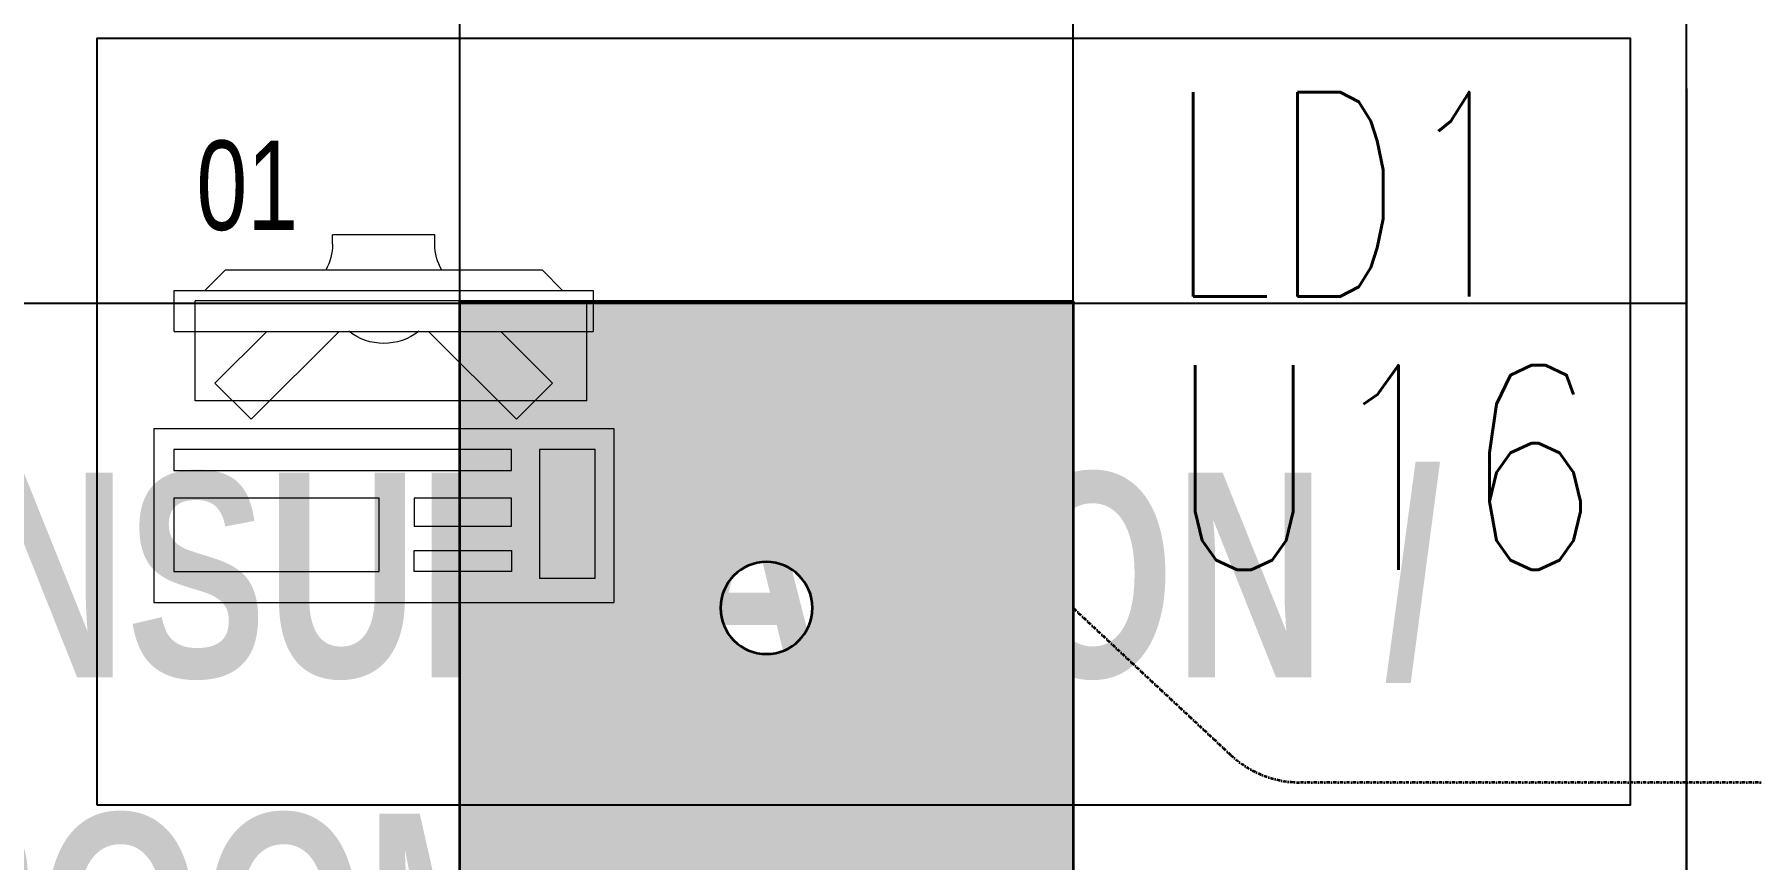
# Model space of a CAD drawing. Extents: x -12260 to 184725, y -29287 to 19916.
# Drawn here: x 41160 to 42840, y -12174 to -11367 of the extents above; entities that cross this region are included whole.
import ezdxf
from ezdxf.enums import TextEntityAlignment as Align

# ---------------------------------------------------------------- set-up
doc = ezdxf.new("R2010")
doc.units = 0
doc.header["$LTSCALE"] = 0.25
doc.linetypes.add('DASHDOT', pattern=[25.4, 12.7, -6.35, 0, -6.35])
for name, color, linetype, lineweight in [('01-First Floor-FUR$0$72_EGR_BASE_TEXT', 252, 'Continuous', 5), ('01-First Floor-FUR$0$72_EGR_EQP_TAG', 142, 'Continuous', 5), ('01-First Floor-FUR$0$LOADING', 253, 'Continuous', 5), ('01-First Floor-FUR$0$Walls', 251, 'Continuous', 5), ('E-LITE-CIRC', 6, 'Continuous', 25), ('E-LITE-CIRC-NUMB', 6, 'Continuous', 25), ('E-LITE-CLNG', 150, 'Continuous', 35), ('E-LITE-CLNG-CNDT', 6, 'DASHDOT', 35), ('E-LITE-CTRL', 6, 'Continuous', 25), ('E-LITE-IDEN', 6, 'Continuous', 25)]:
    doc.layers.add(name, color=color, linetype=linetype, lineweight=lineweight)
doc.layers.add('01-First Floor-FUR$0$FALSE CEILING', color=251, linetype='Continuous')
doc.layers.add('01-First Floor-FUR$0$X-WHITE glass', color=255, linetype='Continuous')
doc.styles.add('01-First Floor-FUR$0$X3G_ENTITY_257CFD', font='swisscl.ttf', dxfattribs={"height": 200})
doc.styles.add('01-First Floor-FUR$0$X3G_ENTITY_9EC9', font='swisscl.ttf', dxfattribs={"height": 0.2})
doc.styles.add('DC_SIMPLEX', font='SIMPLEX.shx', dxfattribs={"width": 0.7})

# ---------------------------------------------------------------- blocks, each defined once
blk = doc.blocks.new('*U217')
h = blk.add_hatch(color=254)
h.dxf.hatch_style = 1
h.paths.add_polyline_path([(-300, 300), (-300, -300), (300, -300), (300, 300)])
edge = h.paths.add_edge_path(flags=16)
edge.add_arc((0, 0), 45, 0, 360)
blk.add_lwpolyline([(-300, 300), (-300, -300), (300, -300), (300, 300)], close=True)
blk.add_circle((0, 0), 45)
at = {"layer": 'E-LITE-CIRC-NUMB', "style": 'DC_SIMPLEX', "width": 0.7, "flags": 8}
blk.add_attdef('CIRCUIT', text='', height=200, rotation=0, dxfattribs=at).set_placement((-473.9, 300), align=Align.RIGHT)
at = {"layer": 'E-LITE-CTRL', "style": 'DC_SIMPLEX', "width": 0.7, "flags": 8}
blk.add_attdef('CONTROL', (1118.9, -935), '', height=200, rotation=360, dxfattribs=at)
at = {"layer": 'E-LITE-IDEN', "style": 'DC_SIMPLEX', "width": 0.7, "flags": 8}
blk.add_attdef('TYPE', (460.4, 457.6), '', height=200, rotation=360, dxfattribs=at)
blk = doc.blocks.new('01-First Floor-FUR$0$ITCWLS1-P')
at = {"layer": '01-First Floor-FUR$0$LOADING'}
for p, q in [((-0.17, 0.45), (-0.17, 0)), ((-0.17, 0.45), (0, 0.45)), ((0, 0.45), (0, 0)), ((-0.2651, 0.43, 0), (-0.3051, 0.43, 0)), ((-0.3051, 0.43, 0), (-0.3051, 0.02, 0)), ((-0.2651, 0.43, 0), (-0.2651, 0.02, 0)), ((-0.1496, 0.4305), (-0.1291, 0.4305)), ((-0.1291, 0.4305), (-0.1291, 0.4089)), ((-0.197, 0.4094), (-0.295, 0.4094)), ((-0.295, 0.0264), (-0.295, 0.4094)), ((-0.197, 0.0264), (-0.197, 0.4094)), ((-0.3251, 0.38, 0), (-0.3051, 0.4, 0)), ((-0.3251, 0.38, 0), (-0.3251, 0.07, 0)), ((-0.3503, 0.275), (-0.3596, 0.275)), ((-0.3596, 0.175), (-0.3596, 0.275)), ((-0.3503, 0.175), (-0.3596, 0.175)), ((-0.3251, 0.07, 0), (-0.3051, 0.05, 0)), ((-0.3051, 0.02, 0), (-0.2651, 0.02, 0)), ((-0.197, 0.0264), (-0.295, 0.0264)), ((-0.17, 0), (0, 0))]:
    blk.add_line(p, q, dxfattribs=at)
at = {"layer": '01-First Floor-FUR$0$LOADING', "extrusion": (2.48281e-10, 3.18408e-10, -1)}
for p, q in [((-0.2651, 0.3395), (-0.2144, 0.3902)), ((-0.1791, 0.3548), (-0.2144, 0.3902)), ((-0.2651, 0.2688), (-0.1791, 0.3548))]:
    blk.add_line(p, q, dxfattribs=at)
at = {"layer": '01-First Floor-FUR$0$LOADING', "extrusion": (2.48281e-10, -3.18408e-10, -1)}
for p, q in [((-0.2651, 0.1812), (-0.1791, 0.0952)), ((-0.2651, 0.1105), (-0.2144, 0.0598)), ((-0.1791, 0.0952), (-0.2144, 0.0598))]:
    blk.add_line(p, q, dxfattribs=at)
at = {"layer": '01-First Floor-FUR$0$LOADING'}
for points in [[(-0.1291, 0.4089), (-0.1291, 0.1), (-0.1496, 0.1), (-0.1496, 0.4305)], [(-0.1496, 0.1), (-0.1496, 0.1), (-0.1496, 0.1), (-0.1496, 0.1), (-0.1496, 0.1), (-0.1496, 0.1), (-0.1496, 0.1), (-0.1496, 0.1), (-0.1496, 0.1)], [(-0.1496, 0.1), (-0.1496, 0.1), (-0.1496, 0.1), (-0.1496, 0.1), (-0.1496, 0.1), (-0.1496, 0.1), (-0.1496, 0.1), (-0.1496, 0.1), (-0.1496, 0.1), (-0.1496, 0.1), (-0.1496, 0.1), (-0.1496, 0.1), (-0.1496, 0.1), (-0.1496, 0.1), (-0.1496, 0.1), (-0.1496, 0.1), (-0.1496, 0.1), (-0.1496, 0.1)], [(-0.1496, 0.1), (-0.1496, 0.1), (-0.1496, 0.1), (-0.1496, 0.1), (-0.1496, 0.1), (-0.1496, 0.1), (-0.1496, 0.1), (-0.1496, 0.1), (-0.1496, 0.1), (-0.1496, 0.1)], [(-0.1496, 0.1), (-0.1496, 0.1), (-0.1496, 0.1), (-0.1496, 0.1), (-0.1496, 0.1), (-0.1496, 0.1), (-0.1496, 0.1)], [(-0.1496, 0.1), (-0.1496, 0.1), (-0.1496, 0.1), (-0.1496, 0.1), (-0.1496, 0.1), (-0.1496, 0.1), (-0.1496, 0.1), (-0.1496, 0.1), (-0.1496, 0.1), (-0.1496, 0.1)], [(-0.1496, 0.1), (-0.1496, 0.1), (-0.1496, 0.1), (-0.1496, 0.1), (-0.1496, 0.1), (-0.1496, 0.1), (-0.1496, 0.1), (-0.1496, 0.1), (-0.1496, 0.1), (-0.1496, 0.1), (-0.1496, 0.1), (-0.1496, 0.1), (-0.1496, 0.1), (-0.1496, 0.1), (-0.1496, 0.1)], [(-0.1496, 0.1), (-0.1496, 0.1), (-0.1496, 0.1), (-0.1496, 0.1), (-0.1496, 0.1), (-0.1496, 0.1), (-0.1496, 0.1), (-0.1496, 0.1), (-0.1496, 0.1), (-0.1496, 0.1)], [(-0.1496, 0.1), (-0.1496, 0.1), (-0.1496, 0.1), (-0.1496, 0.1), (-0.1496, 0.1), (-0.1496, 0.1), (-0.1496, 0.1), (-0.1496, 0.1), (-0.1496, 0.1), (-0.1496, 0.1)], [(-0.1496, 0.1), (-0.1496, 0.1), (-0.1496, 0.1), (-0.1496, 0.1), (-0.1496, 0.1), (-0.1496, 0.1), (-0.1496, 0.1), (-0.1496, 0.1), (-0.1496, 0.1), (-0.1496, 0.1), (-0.1496, 0.1), (-0.1496, 0.1), (-0.1496, 0.1), (-0.1496, 0.1), (-0.1496, 0.1), (-0.1496, 0.1), (-0.1496, 0.1), (-0.1496, 0.1), (-0.1496, 0.1), (-0.1496, 0.1), (-0.1496, 0.1), (-0.1496, 0.1), (-0.1496, 0.1), (-0.1496, 0.1), (-0.1496, 0.1), (-0.1496, 0.1), (-0.1496, 0.1), (-0.1496, 0.1), (-0.1496, 0.1), (-0.1496, 0.1), (-0.1496, 0.1), (-0.1496, 0.1), (-0.1496, 0.1), (-0.1496, 0.1), (-0.1496, 0.1), (-0.1496, 0.1), (-0.1496, 0.1), (-0.1496, 0.1), (-0.1496, 0.1), (-0.1496, 0.1), (-0.1496, 0.1), (-0.1496, 0.1), (-0.1496, 0.1), (-0.1496, 0.1), (-0.1496, 0.1), (-0.1496, 0.1), (-0.1496, 0.1), (-0.1496, 0.1), (-0.1496, 0.1), (-0.1496, 0.1), (-0.1496, 0.1), (-0.1496, 0.1), (-0.1496, 0.1), (-0.1496, 0.1)], [(-0.1496, 0.1), (-0.1496, 0.1), (-0.1496, 0.1), (-0.1496, 0.1), (-0.1496, 0.1), (-0.1496, 0.1), (-0.1496, 0.1), (-0.1496, 0.1), (-0.1496, 0.1), (-0.1496, 0.1), (-0.1496, 0.1), (-0.1496, 0.1), (-0.1496, 0.1), (-0.1496, 0.1), (-0.1496, 0.1), (-0.1496, 0.1), (-0.1496, 0.1), (-0.1496, 0.1), (-0.1496, 0.1), (-0.1496, 0.1), (-0.1496, 0.1), (-0.1496, 0.1), (-0.1496, 0.1), (-0.1496, 0.1), (-0.1496, 0.1), (-0.1496, 0.1), (-0.1496, 0.1), (-0.1496, 0.1), (-0.1496, 0.1), (-0.1496, 0.1), (-0.1496, 0.1), (-0.1496, 0.1), (-0.1496, 0.1), (-0.1496, 0.1), (-0.1496, 0.1), (-0.1496, 0.1), (-0.1496, 0.1), (-0.1496, 0.1), (-0.1496, 0.1), (-0.1496, 0.1), (-0.1496, 0.1), (-0.1496, 0.1), (-0.1496, 0.1), (-0.1496, 0.1), (-0.1496, 0.1), (-0.1496, 0.1), (-0.1496, 0.1), (-0.1496, 0.1), (-0.1496, 0.1), (-0.1496, 0.1), (-0.1496, 0.1), (-0.1496, 0.1), (-0.1496, 0.1), (-0.1496, 0.1), (-0.1496, 0.1), (-0.1496, 0.1), (-0.1496, 0.1), (-0.1496, 0.1), (-0.1496, 0.1), (-0.1496, 0.1), (-0.1496, 0.1), (-0.1496, 0.1), (-0.1496, 0.1), (-0.1496, 0.1), (-0.1496, 0.1), (-0.1496, 0.1), (-0.1496, 0.1), (-0.1496, 0.1), (-0.1496, 0.1), (-0.1496, 0.1), (-0.1496, 0.1), (-0.1496, 0.1), (-0.1496, 0.1), (-0.1496, 0.1), (-0.1496, 0.1), (-0.1496, 0.1), (-0.1496, 0.1), (-0.1496, 0.1), (-0.1496, 0.1), (-0.1496, 0.1), (-0.1496, 0.1), (-0.1496, 0.1), (-0.1496, 0.1), (-0.1496, 0.1), (-0.1496, 0.1), (-0.1496, 0.1), (-0.1496, 0.1), (-0.1496, 0.1), (-0.1496, 0.1)], [(-0.1496, 0.1), (-0.1496, 0.1), (-0.1496, 0.1), (-0.1496, 0.1), (-0.1496, 0.1), (-0.1496, 0.1), (-0.1496, 0.1), (-0.1496, 0.1), (-0.1496, 0.1), (-0.1496, 0.1), (-0.1496, 0.1), (-0.1496, 0.1)], [(-0.1496, 0.1), (-0.1496, 0.1), (-0.1496, 0.1), (-0.1496, 0.1), (-0.1496, 0.1), (-0.1496, 0.1), (-0.1496, 0.1)], [(-0.1496, 0.1), (-0.1496, 0.1), (-0.1496, 0.1), (-0.1496, 0.1), (-0.1496, 0.1), (-0.1496, 0.1), (-0.1496, 0.1), (-0.1496, 0.1), (-0.1496, 0.1), (-0.1496, 0.1), (-0.1496, 0.1), (-0.1496, 0.1), (-0.1496, 0.1), (-0.1496, 0.1), (-0.1496, 0.1), (-0.1496, 0.1), (-0.1496, 0.1)], [(-0.1496, 0.1), (-0.1496, 0.1), (-0.1496, 0.1), (-0.1496, 0.1), (-0.1496, 0.1), (-0.1496, 0.1), (-0.1496, 0.1), (-0.1496, 0.1), (-0.1496, 0.1), (-0.1496, 0.1), (-0.1496, 0.1), (-0.1496, 0.1), (-0.1496, 0.1), (-0.1496, 0.1), (-0.1496, 0.1), (-0.1496, 0.1), (-0.1496, 0.1), (-0.1496, 0.1), (-0.1496, 0.1), (-0.1496, 0.1), (-0.1496, 0.1), (-0.1496, 0.1), (-0.1496, 0.1), (-0.1496, 0.1), (-0.1496, 0.1), (-0.1496, 0.1), (-0.1496, 0.1), (-0.1496, 0.1), (-0.1496, 0.1), (-0.1496, 0.1), (-0.1496, 0.1), (-0.1496, 0.1), (-0.1496, 0.1), (-0.1496, 0.1), (-0.1496, 0.1), (-0.1496, 0.1), (-0.1496, 0.1), (-0.1496, 0.1), (-0.1496, 0.1), (-0.1496, 0.1), (-0.1496, 0.1), (-0.1496, 0.1), (-0.1496, 0.1), (-0.1496, 0.1), (-0.1496, 0.1), (-0.1496, 0.1), (-0.1496, 0.1), (-0.1496, 0.1), (-0.1496, 0.1), (-0.1496, 0.1), (-0.1496, 0.1), (-0.1496, 0.1), (-0.1496, 0.1), (-0.1496, 0.1), (-0.1496, 0.1), (-0.1496, 0.1), (-0.1496, 0.1), (-0.1496, 0.1), (-0.1496, 0.1), (-0.1496, 0.1), (-0.1496, 0.1), (-0.1496, 0.1), (-0.1496, 0.1), (-0.1496, 0.1), (-0.1496, 0.1), (-0.1496, 0.1), (-0.1496, 0.1), (-0.1496, 0.1), (-0.1496, 0.1), (-0.1496, 0.1), (-0.1496, 0.1), (-0.1496, 0.1), (-0.1496, 0.1), (-0.1496, 0.1), (-0.1496, 0.1), (-0.1496, 0.1), (-0.1496, 0.1), (-0.1496, 0.1), (-0.1496, 0.1), (-0.1496, 0.1), (-0.1496, 0.1), (-0.1496, 0.1), (-0.1496, 0.1), (-0.1496, 0.1), (-0.1496, 0.1), (-0.1496, 0.1), (-0.1496, 0.1), (-0.1496, 0.1), (-0.1496, 0.1), (-0.1496, 0.1), (-0.1496, 0.1), (-0.1496, 0.1), (-0.1496, 0.1), (-0.1496, 0.1), (-0.1496, 0.1), (-0.1496, 0.1), (-0.1496, 0.1), (-0.1496, 0.1), (-0.1496, 0.1), (-0.1496, 0.1), (-0.1496, 0.1), (-0.1496, 0.1), (-0.1496, 0.1), (-0.1496, 0.1), (-0.1496, 0.1), (-0.1496, 0.1), (-0.1496, 0.1), (-0.1496, 0.1), (-0.1496, 0.1), (-0.1496, 0.1), (-0.1496, 0.1)], [(-0.1496, 0.1), (-0.1496, 0.1), (-0.1496, 0.1), (-0.1496, 0.1), (-0.1496, 0.1), (-0.1496, 0.1), (-0.1496, 0.1), (-0.1496, 0.1)]]:
    blk.add_lwpolyline(points, dxfattribs=at)
for points in [[(-0.1019, 0.4305), (-0.0304, 0.4305), (-0.0304, 0.2294), (-0.1019, 0.2294)], [(-0.1019, 0.1954), (-0.0747, 0.1954), (-0.0747, 0.1), (-0.1019, 0.1)], [(-0.0304, 0.1954), (-0.0508, 0.1954), (-0.0508, 0.1), (-0.0304, 0.1)], [(-0.1496, 0.1), (-0.1496, 0.1), (-0.1496, 0.1), (-0.1496, 0.1), (-0.1496, 0.1), (-0.1496, 0.1), (-0.1496, 0.1), (-0.1496, 0.1), (-0.1496, 0.1), (-0.1496, 0.1), (-0.1496, 0.1), (-0.1496, 0.1), (-0.1496, 0.1), (-0.1496, 0.1), (-0.1496, 0.1), (-0.1496, 0.1), (-0.1496, 0.1), (-0.1496, 0.1), (-0.1496, 0.1), (-0.1496, 0.1), (-0.1496, 0.1), (-0.1496, 0.1), (-0.1496, 0.1), (-0.1496, 0.1), (-0.1496, 0.1), (-0.1496, 0.1), (-0.1496, 0.1), (-0.1496, 0.1), (-0.1496, 0.1), (-0.1496, 0.1), (-0.1496, 0.1), (-0.1496, 0.1), (-0.1496, 0.1), (-0.1496, 0.1), (-0.1496, 0.1), (-0.1496, 0.1), (-0.1496, 0.1), (-0.1496, 0.1), (-0.1496, 0.1), (-0.1496, 0.1), (-0.1496, 0.1), (-0.1496, 0.1), (-0.1496, 0.1), (-0.1496, 0.1), (-0.1496, 0.1), (-0.1496, 0.1), (-0.1496, 0.1), (-0.1496, 0.1), (-0.1496, 0.1), (-0.1496, 0.1), (-0.1496, 0.1), (-0.1496, 0.1), (-0.1496, 0.1), (-0.1496, 0.1), (-0.1496, 0.1), (-0.1496, 0.1), (-0.1496, 0.1), (-0.1496, 0.1), (-0.1496, 0.1), (-0.1496, 0.1), (-0.1496, 0.1), (-0.1496, 0.1), (-0.1496, 0.1), (-0.1496, 0.1), (-0.1496, 0.1), (-0.1496, 0.1), (-0.1496, 0.1), (-0.1496, 0.1), (-0.1496, 0.1), (-0.1496, 0.1), (-0.1496, 0.1), (-0.1496, 0.1), (-0.1496, 0.1), (-0.1496, 0.1), (-0.1496, 0.1), (-0.1496, 0.1), (-0.1496, 0.1), (-0.1496, 0.1), (-0.1496, 0.1), (-0.1496, 0.1), (-0.1496, 0.1), (-0.1496, 0.1), (-0.1496, 0.1), (-0.1496, 0.1), (-0.1496, 0.1), (-0.1496, 0.1), (-0.1496, 0.1), (-0.1496, 0.1), (-0.1496, 0.1), (-0.1496, 0.1), (-0.1496, 0.1), (-0.1496, 0.1), (-0.1496, 0.1), (-0.1496, 0.1), (-0.1496, 0.1), (-0.1496, 0.1), (-0.1496, 0.1), (-0.1496, 0.1), (-0.1496, 0.1), (-0.1496, 0.1), (-0.1496, 0.1), (-0.1496, 0.1), (-0.1496, 0.1), (-0.1496, 0.1), (-0.1496, 0.1), (-0.1496, 0.1), (-0.1496, 0.1), (-0.1496, 0.1), (-0.1496, 0.1), (-0.1496, 0.1), (-0.1496, 0.1), (-0.1496, 0.1), (-0.1496, 0.1), (-0.1496, 0.1), (-0.1496, 0.1), (-0.1496, 0.1), (-0.1496, 0.1), (-0.1496, 0.1), (-0.1496, 0.1), (-0.1496, 0.1), (-0.1496, 0.1), (-0.1496, 0.1), (-0.1496, 0.1), (-0.1496, 0.1), (-0.1496, 0.1), (-0.1496, 0.1), (-0.1496, 0.1), (-0.1496, 0.1), (-0.1496, 0.1), (-0.1496, 0.1), (-0.1496, 0.1), (-0.1496, 0.1), (-0.1496, 0.1), (-0.1496, 0.1), (-0.1496, 0.1), (-0.1496, 0.1), (-0.1496, 0.1), (-0.1496, 0.1), (-0.1496, 0.1), (-0.1496, 0.1), (-0.1496, 0.1), (-0.1496, 0.1), (-0.1496, 0.1), (-0.1496, 0.1), (-0.1496, 0.1), (-0.1496, 0.1), (-0.1496, 0.1), (-0.1496, 0.1), (-0.1496, 0.1), (-0.1496, 0.1), (-0.1496, 0.1), (-0.1496, 0.1), (-0.1496, 0.1), (-0.1496, 0.1), (-0.1496, 0.1), (-0.1496, 0.1), (-0.1496, 0.1), (-0.1496, 0.1), (-0.1496, 0.1), (-0.1496, 0.1), (-0.1496, 0.1), (-0.1496, 0.1), (-0.1496, 0.1), (-0.1496, 0.1), (-0.1496, 0.1), (-0.1496, 0.1), (-0.1496, 0.1), (-0.1496, 0.1), (-0.1496, 0.1), (-0.1496, 0.1), (-0.1496, 0.1), (-0.1496, 0.1), (-0.1496, 0.1), (-0.1496, 0.1), (-0.1496, 0.1), (-0.1496, 0.1), (-0.1496, 0.1), (-0.1496, 0.1), (-0.1496, 0.1), (-0.1496, 0.1), (-0.1496, 0.1), (-0.1496, 0.1), (-0.1496, 0.1), (-0.1496, 0.1), (-0.1496, 0.1), (-0.1496, 0.1), (-0.1496, 0.1), (-0.1496, 0.1), (-0.1496, 0.1), (-0.1496, 0.1), (-0.1496, 0.1), (-0.1496, 0.1), (-0.1496, 0.1), (-0.1496, 0.1), (-0.1496, 0.1), (-0.1496, 0.1), (-0.1496, 0.1), (-0.1496, 0.1), (-0.1496, 0.1), (-0.1496, 0.1), (-0.1496, 0.1), (-0.1496, 0.1), (-0.1496, 0.1), (-0.1496, 0.1), (-0.1496, 0.1), (-0.1496, 0.1), (-0.1496, 0.1), (-0.1496, 0.1), (-0.1496, 0.1), (-0.1496, 0.1), (-0.1496, 0.1), (-0.1496, 0.1), (-0.1496, 0.1), (-0.1496, 0.1), (-0.1496, 0.1), (-0.1496, 0.1), (-0.1496, 0.1), (-0.1496, 0.1), (-0.1496, 0.1), (-0.1496, 0.1), (-0.1496, 0.1), (-0.1496, 0.1), (-0.1496, 0.1), (-0.1496, 0.1), (-0.1496, 0.1), (-0.1496, 0.1), (-0.1496, 0.1), (-0.1496, 0.1), (-0.1496, 0.1), (-0.1496, 0.1), (-0.1496, 0.1), (-0.1496, 0.1), (-0.1496, 0.1), (-0.1496, 0.1), (-0.1496, 0.1), (-0.1496, 0.1), (-0.1496, 0.1), (-0.1496, 0.1), (-0.1496, 0.1), (-0.1496, 0.1), (-0.1496, 0.1), (-0.1496, 0.1), (-0.1496, 0.1), (-0.1496, 0.1), (-0.1496, 0.1), (-0.1496, 0.1), (-0.1496, 0.1), (-0.1496, 0.1), (-0.1496, 0.1), (-0.1496, 0.1), (-0.1496, 0.1), (-0.1496, 0.1), (-0.1496, 0.1), (-0.1496, 0.1), (-0.1496, 0.1), (-0.1496, 0.1), (-0.1496, 0.1), (-0.1496, 0.1), (-0.1496, 0.1), (-0.1496, 0.1), (-0.1496, 0.1), (-0.1496, 0.1), (-0.1496, 0.1), (-0.1496, 0.1), (-0.1496, 0.1), (-0.1496, 0.1), (-0.1496, 0.1), (-0.1496, 0.1), (-0.1496, 0.1), (-0.1496, 0.1), (-0.1496, 0.1), (-0.1496, 0.1), (-0.1496, 0.1), (-0.1496, 0.1), (-0.1496, 0.1), (-0.1496, 0.1), (-0.1496, 0.1)], [(-0.1496, 0.1), (-0.1496, 0.1), (-0.1496, 0.1), (-0.1496, 0.1), (-0.1496, 0.1), (-0.1496, 0.1), (-0.1496, 0.1), (-0.1496, 0.1), (-0.1496, 0.1), (-0.1496, 0.1), (-0.1496, 0.1), (-0.1496, 0.1), (-0.1496, 0.1), (-0.1496, 0.1), (-0.1496, 0.1), (-0.1496, 0.1), (-0.1496, 0.1), (-0.1496, 0.1), (-0.1496, 0.1), (-0.1496, 0.1), (-0.1496, 0.1), (-0.1496, 0.1), (-0.1496, 0.1), (-0.1496, 0.1), (-0.1496, 0.1), (-0.1496, 0.1), (-0.1496, 0.1), (-0.1496, 0.1), (-0.1496, 0.1), (-0.1496, 0.1), (-0.1496, 0.1), (-0.1496, 0.1), (-0.1496, 0.1), (-0.1496, 0.1), (-0.1496, 0.1), (-0.1496, 0.1), (-0.1496, 0.1), (-0.1496, 0.1), (-0.1496, 0.1), (-0.1496, 0.1), (-0.1496, 0.1), (-0.1496, 0.1), (-0.1496, 0.1), (-0.1496, 0.1), (-0.1496, 0.1), (-0.1496, 0.1), (-0.1496, 0.1), (-0.1496, 0.1), (-0.1496, 0.1), (-0.1496, 0.1), (-0.1496, 0.1), (-0.1496, 0.1), (-0.1496, 0.1), (-0.1496, 0.1), (-0.1496, 0.1), (-0.1496, 0.1), (-0.1496, 0.1), (-0.1496, 0.1), (-0.1496, 0.1), (-0.1496, 0.1), (-0.1496, 0.1), (-0.1496, 0.1), (-0.1496, 0.1), (-0.1496, 0.1), (-0.1496, 0.1), (-0.1496, 0.1), (-0.1496, 0.1), (-0.1496, 0.1), (-0.1496, 0.1), (-0.1496, 0.1), (-0.1496, 0.1), (-0.1496, 0.1), (-0.1496, 0.1), (-0.1496, 0.1), (-0.1496, 0.1), (-0.1496, 0.1), (-0.1496, 0.1), (-0.1496, 0.1), (-0.1496, 0.1), (-0.1496, 0.1), (-0.1496, 0.1), (-0.1496, 0.1), (-0.1496, 0.1), (-0.1496, 0.1), (-0.1496, 0.1), (-0.1496, 0.1), (-0.1496, 0.1), (-0.1496, 0.1), (-0.1496, 0.1), (-0.1496, 0.1), (-0.1496, 0.1), (-0.1496, 0.1), (-0.1496, 0.1), (-0.1496, 0.1), (-0.1496, 0.1), (-0.1496, 0.1), (-0.1496, 0.1), (-0.1496, 0.1), (-0.1496, 0.1), (-0.1496, 0.1), (-0.1496, 0.1), (-0.1496, 0.1), (-0.1496, 0.1), (-0.1496, 0.1), (-0.1496, 0.1), (-0.1496, 0.1), (-0.1496, 0.1), (-0.1496, 0.1), (-0.1496, 0.1), (-0.1496, 0.1), (-0.1496, 0.1), (-0.1496, 0.1), (-0.1496, 0.1), (-0.1496, 0.1), (-0.1496, 0.1), (-0.1496, 0.1), (-0.1496, 0.1), (-0.1496, 0.1), (-0.1496, 0.1), (-0.1496, 0.1), (-0.1496, 0.1), (-0.1496, 0.1), (-0.1496, 0.1), (-0.1496, 0.1), (-0.1496, 0.1), (-0.1496, 0.1), (-0.1496, 0.1), (-0.1496, 0.1), (-0.1496, 0.1), (-0.1496, 0.1), (-0.1496, 0.1), (-0.1496, 0.1), (-0.1496, 0.1), (-0.1496, 0.1), (-0.1496, 0.1), (-0.1496, 0.1), (-0.1496, 0.1), (-0.1496, 0.1), (-0.1496, 0.1), (-0.1496, 0.1), (-0.1496, 0.1), (-0.1496, 0.1), (-0.1496, 0.1), (-0.1496, 0.1), (-0.1496, 0.1), (-0.1496, 0.1), (-0.1496, 0.1), (-0.1496, 0.1), (-0.1496, 0.1), (-0.1496, 0.1), (-0.1496, 0.1), (-0.1496, 0.1), (-0.1496, 0.1), (-0.1496, 0.1), (-0.1496, 0.1), (-0.1496, 0.1), (-0.1496, 0.1), (-0.1496, 0.1), (-0.1496, 0.1), (-0.1496, 0.1), (-0.1496, 0.1), (-0.1496, 0.1), (-0.1496, 0.1), (-0.1496, 0.1), (-0.1496, 0.1), (-0.1496, 0.1), (-0.1496, 0.1), (-0.1496, 0.1), (-0.1496, 0.1), (-0.1496, 0.1), (-0.1496, 0.1), (-0.1496, 0.1), (-0.1496, 0.1), (-0.1496, 0.1), (-0.1496, 0.1), (-0.1496, 0.1), (-0.1496, 0.1), (-0.1496, 0.1), (-0.1496, 0.1), (-0.1496, 0.1), (-0.1496, 0.1), (-0.1496, 0.1), (-0.1496, 0.1), (-0.1496, 0.1), (-0.1496, 0.1), (-0.1496, 0.1), (-0.1496, 0.1), (-0.1496, 0.1), (-0.1496, 0.1), (-0.1496, 0.1), (-0.1496, 0.1), (-0.1496, 0.1), (-0.1496, 0.1), (-0.1496, 0.1), (-0.1496, 0.1), (-0.1496, 0.1), (-0.1496, 0.1), (-0.1496, 0.1), (-0.1496, 0.1), (-0.1496, 0.1), (-0.1496, 0.1), (-0.1496, 0.1), (-0.1496, 0.1), (-0.1496, 0.1), (-0.1496, 0.1), (-0.1496, 0.1), (-0.1496, 0.1), (-0.1496, 0.1), (-0.1496, 0.1), (-0.1496, 0.1), (-0.1496, 0.1), (-0.1496, 0.1), (-0.1496, 0.1), (-0.1496, 0.1)], [(-0.1496, 0.1), (-0.1496, 0.1), (-0.1496, 0.1), (-0.1496, 0.1), (-0.1496, 0.1), (-0.1496, 0.1), (-0.1496, 0.1), (-0.1496, 0.1), (-0.1496, 0.1), (-0.1496, 0.1), (-0.1496, 0.1), (-0.1496, 0.1), (-0.1496, 0.1), (-0.1496, 0.1), (-0.1496, 0.1), (-0.1496, 0.1), (-0.1496, 0.1), (-0.1496, 0.1), (-0.1496, 0.1), (-0.1496, 0.1), (-0.1496, 0.1), (-0.1496, 0.1), (-0.1496, 0.1), (-0.1496, 0.1), (-0.1496, 0.1), (-0.1496, 0.1), (-0.1496, 0.1), (-0.1496, 0.1), (-0.1496, 0.1), (-0.1496, 0.1), (-0.1496, 0.1), (-0.1496, 0.1), (-0.1496, 0.1), (-0.1496, 0.1), (-0.1496, 0.1), (-0.1496, 0.1), (-0.1496, 0.1), (-0.1496, 0.1), (-0.1496, 0.1), (-0.1496, 0.1), (-0.1496, 0.1), (-0.1496, 0.1), (-0.1496, 0.1), (-0.1496, 0.1), (-0.1496, 0.1), (-0.1496, 0.1), (-0.1496, 0.1), (-0.1496, 0.1), (-0.1496, 0.1), (-0.1496, 0.1), (-0.1496, 0.1), (-0.1496, 0.1), (-0.1496, 0.1), (-0.1496, 0.1), (-0.1496, 0.1), (-0.1496, 0.1), (-0.1496, 0.1), (-0.1496, 0.1), (-0.1496, 0.1), (-0.1496, 0.1), (-0.1496, 0.1), (-0.1496, 0.1), (-0.1496, 0.1), (-0.1496, 0.1), (-0.1496, 0.1), (-0.1496, 0.1), (-0.1496, 0.1), (-0.1496, 0.1), (-0.1496, 0.1), (-0.1496, 0.1), (-0.1496, 0.1), (-0.1496, 0.1), (-0.1496, 0.1), (-0.1496, 0.1), (-0.1496, 0.1), (-0.1496, 0.1), (-0.1496, 0.1), (-0.1496, 0.1), (-0.1496, 0.1), (-0.1496, 0.1), (-0.1496, 0.1), (-0.1496, 0.1), (-0.1496, 0.1), (-0.1496, 0.1), (-0.1496, 0.1), (-0.1496, 0.1), (-0.1496, 0.1), (-0.1496, 0.1), (-0.1496, 0.1), (-0.1496, 0.1), (-0.1496, 0.1), (-0.1496, 0.1), (-0.1496, 0.1), (-0.1496, 0.1), (-0.1496, 0.1), (-0.1496, 0.1), (-0.1496, 0.1), (-0.1496, 0.1), (-0.1496, 0.1), (-0.1496, 0.1), (-0.1496, 0.1), (-0.1496, 0.1), (-0.1496, 0.1), (-0.1496, 0.1), (-0.1496, 0.1), (-0.1496, 0.1), (-0.1496, 0.1), (-0.1496, 0.1), (-0.1496, 0.1), (-0.1496, 0.1), (-0.1496, 0.1), (-0.1496, 0.1), (-0.1496, 0.1), (-0.1496, 0.1), (-0.1496, 0.1), (-0.1496, 0.1), (-0.1496, 0.1), (-0.1496, 0.1), (-0.1496, 0.1), (-0.1496, 0.1), (-0.1496, 0.1), (-0.1496, 0.1), (-0.1496, 0.1), (-0.1496, 0.1), (-0.1496, 0.1), (-0.1496, 0.1), (-0.1496, 0.1), (-0.1496, 0.1), (-0.1496, 0.1), (-0.1496, 0.1), (-0.1496, 0.1), (-0.1496, 0.1), (-0.1496, 0.1), (-0.1496, 0.1), (-0.1496, 0.1), (-0.1496, 0.1), (-0.1496, 0.1), (-0.1496, 0.1), (-0.1496, 0.1), (-0.1496, 0.1), (-0.1496, 0.1), (-0.1496, 0.1), (-0.1496, 0.1), (-0.1496, 0.1), (-0.1496, 0.1), (-0.1496, 0.1), (-0.1496, 0.1), (-0.1496, 0.1), (-0.1496, 0.1), (-0.1496, 0.1), (-0.1496, 0.1), (-0.1496, 0.1), (-0.1496, 0.1), (-0.1496, 0.1), (-0.1496, 0.1), (-0.1496, 0.1), (-0.1496, 0.1), (-0.1496, 0.1), (-0.1496, 0.1), (-0.1496, 0.1), (-0.1496, 0.1), (-0.1496, 0.1), (-0.1496, 0.1), (-0.1496, 0.1), (-0.1496, 0.1), (-0.1496, 0.1), (-0.1496, 0.1), (-0.1496, 0.1), (-0.1496, 0.1), (-0.1496, 0.1), (-0.1496, 0.1), (-0.1496, 0.1), (-0.1496, 0.1), (-0.1496, 0.1), (-0.1496, 0.1), (-0.1496, 0.1), (-0.1496, 0.1), (-0.1496, 0.1), (-0.1496, 0.1), (-0.1496, 0.1), (-0.1496, 0.1), (-0.1496, 0.1), (-0.1496, 0.1), (-0.1496, 0.1), (-0.1496, 0.1), (-0.1496, 0.1), (-0.1496, 0.1), (-0.1496, 0.1), (-0.1496, 0.1), (-0.1496, 0.1), (-0.1496, 0.1), (-0.1496, 0.1), (-0.1496, 0.1), (-0.1496, 0.1), (-0.1496, 0.1), (-0.1496, 0.1), (-0.1496, 0.1), (-0.1496, 0.1), (-0.1496, 0.1), (-0.1496, 0.1), (-0.1496, 0.1), (-0.1496, 0.1), (-0.1496, 0.1), (-0.1496, 0.1), (-0.1496, 0.1), (-0.1496, 0.1), (-0.1496, 0.1), (-0.1496, 0.1), (-0.1496, 0.1), (-0.1496, 0.1), (-0.1496, 0.1), (-0.1496, 0.1), (-0.1496, 0.1), (-0.1496, 0.1), (-0.1496, 0.1), (-0.1496, 0.1), (-0.1496, 0.1), (-0.1496, 0.1), (-0.1496, 0.1)], [(-0.1496, 0.0727), (-0.0236, 0.0727), (-0.0236, 0.0182), (-0.1496, 0.0182)]]:
    blk.add_lwpolyline(points, close=True, dxfattribs=at)
for centre, radius, start, end in [((-0.3503, 0.325), 0.05, 270, 300.3093), ((-0.3089, 0.225), 0.0556, 321.9431, 38.0569), ((-0.3503, 0.125), 0.05, 59.6907, 90)]:
    blk.add_arc(centre, radius, start, end, dxfattribs=at)
blk = doc.blocks.new('01-First Floor-FUR')
at = {"layer": '01-First Floor-FUR$0$FALSE CEILING', "linetype": 'Continuous'}
for p, q in [((41576, -12830), (41576, -9540)), ((42176, -12830), (42176, -9540)), ((38576, -11630), (42776, -11630))]:
    blk.add_line(p, q, dxfattribs=at)
at = {"layer": '01-First Floor-FUR$0$FALSE CEILING'}
blk.add_lwpolyline([(42776, -9540), (38576, -9540), (38576, -12830), (42776, -12830)], close=True, dxfattribs=at)
at = {"layer": '01-First Floor-FUR$0$FALSE CEILING', "elevation": 0}
blk.add_lwpolyline([(41221.1, -12120.6), (41221.1, -11370.6), (42721.1, -11370.6), (42721.1, -12120.6)], close=True, dxfattribs=at)
at = {"layer": '01-First Floor-FUR$0$LOADING', "elevation": 0}
blk.add_lwpolyline([(41221.1, -12120.6), (41221.1, -11370.6), (42721.1, -11370.6), (42721.1, -12120.6)], close=True, dxfattribs=at)
at = {"layer": '01-First Floor-FUR$0$Walls'}
for q in [(42776, -12830), (42776, -11420)]:
    blk.add_line((42776, -10620), q, dxfattribs=at)
at = {"layer": '01-First Floor-FUR$0$X-WHITE glass', "color": 253, "lineweight": 30, "ltscale": 6, "true_color": 0x9898cc}
blk.add_line((42776, -11420), (42776, -12830), dxfattribs=at)
at = {"layer": '01-First Floor-FUR$0$LOADING', "extrusion": (-1.93992e-16, -8.01373e-06, 1), "xscale": -1000.000000000014, "yscale": 1000.000000000014, "zscale": 1000.000000000014, "rotation": 90}
blk.add_blockref('01-First Floor-FUR$0$ITCWLS1-P', (41726.6, -11922.5, 0), dxfattribs=at)
at = {"layer": '01-First Floor-FUR$0$72_EGR_BASE_TEXT', "insert": (40589.5, -11795.6, 0.1), "char_height": 200, "width": 4223.97, "attachment_point": 2, "style": '01-First Floor-FUR$0$X3G_ENTITY_9EC9'}
blk.add_mtext('{\\fSwis721 LtCn BT|b1|i0|c0|p34;EAR, NOSE, THROAT CONSULTATION / EXAMINATION ROOM}', dxfattribs=at)
at = {"layer": '01-First Floor-FUR$0$72_EGR_EQP_TAG', "insert": (41368.1, -11470.8, 0), "char_height": 87.47, "attachment_point": 2, "style": '01-First Floor-FUR$0$X3G_ENTITY_257CFD'}
blk.add_mtext('01', dxfattribs=at)

msp = doc.modelspace()

# ---------------------------------------------------------------- linework, layer by layer
at = {"layer": 'E-LITE-CLNG-CNDT', "color": 1}
msp.add_lwpolyline([(45376.1, -11935.9), (45152.2, -12082.2, -0.145662), (45097.5, -12098.5), (42398.5, -12098.5, -0.18973), (42330.3, -12071.7), (42176, -11927.9)], format="xyb", dxfattribs=at)

# ---------------------------------------------------------------- block references
at = {"layer": 'E-LITE-CLNG'}
ref = msp.add_blockref('*U217', (41876, -11927.9, -0.1), dxfattribs=dict(at, xscale=-1))
ref.add_attrib('TYPE', 'LD1', (42269.4, -11623.4, -0.1), dxfattribs={"layer": 'E-LITE-IDEN', "height": 200, "rotation": 0, "style": 'DC_SIMPLEX', "width": 0.7, "flags": 8})
at = {"layer": 'E-LITE-CLNG-CNDT'}
msp.add_blockref('01-First Floor-FUR', (0, 0), dxfattribs=at)

# ---------------------------------------------------------------- texts
at = {"layer": 'E-LITE-CIRC', "style": 'DC_SIMPLEX', "width": 0.8}
msp.add_text('U16', height=200, rotation=0, dxfattribs=at).set_placement((42268, -11890.6, 0))

doc.saveas('drawing.dxf')
